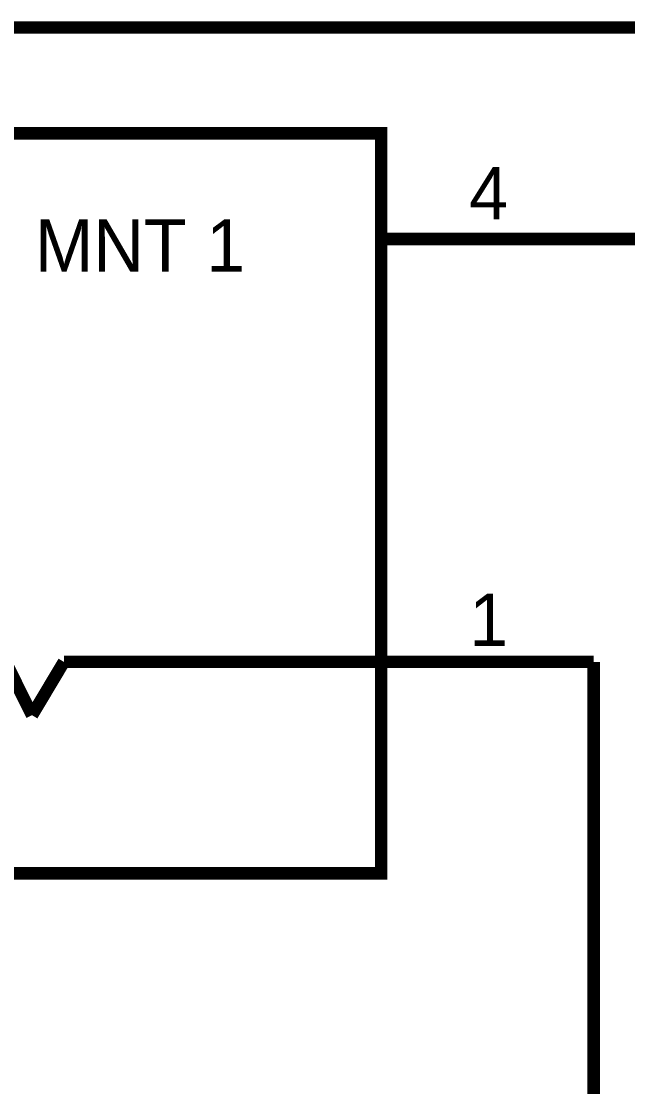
# Model space of a CAD drawing. Header units: inches. Extents: x 0 to 432, y 0 to 280.
# Drawn here: x 390.15 to 404.7, y 156.16 to 181.74 of the extents above; entities that cross this region are included whole.
import ezdxf

# ---------------------------------------------------------------- set-up
doc = ezdxf.new("R2010")
doc.units = ezdxf.units.IN
doc.layers.add('Sheet', color=255, linetype='Continuous')

msp = doc.modelspace()

# ---------------------------------------------------------------- linework, layer by layer
at = {"layer": 'Sheet'}
for points in [[(370.839, 176.512, 0.3, 0.3, 0), (370.839, 181.588, 0.3, 0.3, 0), (406.418, 181.588, 0.3, 0.3, 0), (406.418, 176.512, 0.3, 0.3, 0), (403.88, 176.512, 0.3, 0.3, 0)], [(398.782, 176.512, 0.3, 0.3, 0), (403.88, 176.512, 0.3, 0.3, 0)], [(390.403, 165.08, 0.3, 0.3, 0), (389.146, 167.618, 0.3, 0.3, 0)], [(224.548, 52.309, 0.3, 0.3, 0), (242.831, 52.309, 0.3, 0.3, 0), (242.831, 81.282, 0.3, 0.3, 0), (403.88, 81.282, 0.3, 0.3, 0), (403.88, 166.36, 0.3, 0.3, 0)], [(391.167, 166.36, 0.3, 0.3, 0), (390.403, 165.08, 0.3, 0.3, 0)], [(396.243, 166.36, 0.3, 0.3, 0), (391.167, 166.36, 0.3, 0.3, 0)], [(396.243, 166.36, 0.3, 0.3, 0), (398.782, 166.36, 0.3, 0.3, 0)], [(398.782, 166.36, 0.3, 0.3, 0), (403.88, 166.36, 0.3, 0.3, 0)]]:
    msp.add_lwpolyline(points, format="xyseb", dxfattribs=at)
for points in [[(375.938, 179.05, 0.3, 0.3, 0), (398.782, 179.05, 0.3, 0.3, 0), (398.782, 161.284, 0.3, 0.3, 0), (375.938, 161.284, 0.3, 0.3, 0), (375.938, 179.05, 0.3, 0.3, 0)], [(375.938, 179.05, 0.0991, 0.0991, 0), (375.938, 161.284, 0.0991, 0.0991, 0), (398.782, 161.284, 0.0991, 0.0991, 0), (398.782, 179.05, 0.0991, 0.0991, 0), (375.938, 179.05, 0.0991, 0.0991, 0), (375.938, 179.05, 0.0991, 0.0991, 0)]]:
    msp.add_lwpolyline(points, format="xyseb", close=True, dxfattribs=at)

# ---------------------------------------------------------------- texts
for s, height, p in [('4', 1.258, (400.893, 176.983)), ('MNT 1', 1.2577, (390.471, 175.726)), ('1', 1.258, (400.893, 166.742))]:
    msp.add_text(s, height=height, dxfattribs=at).set_placement(p)

doc.saveas('drawing.dxf')
